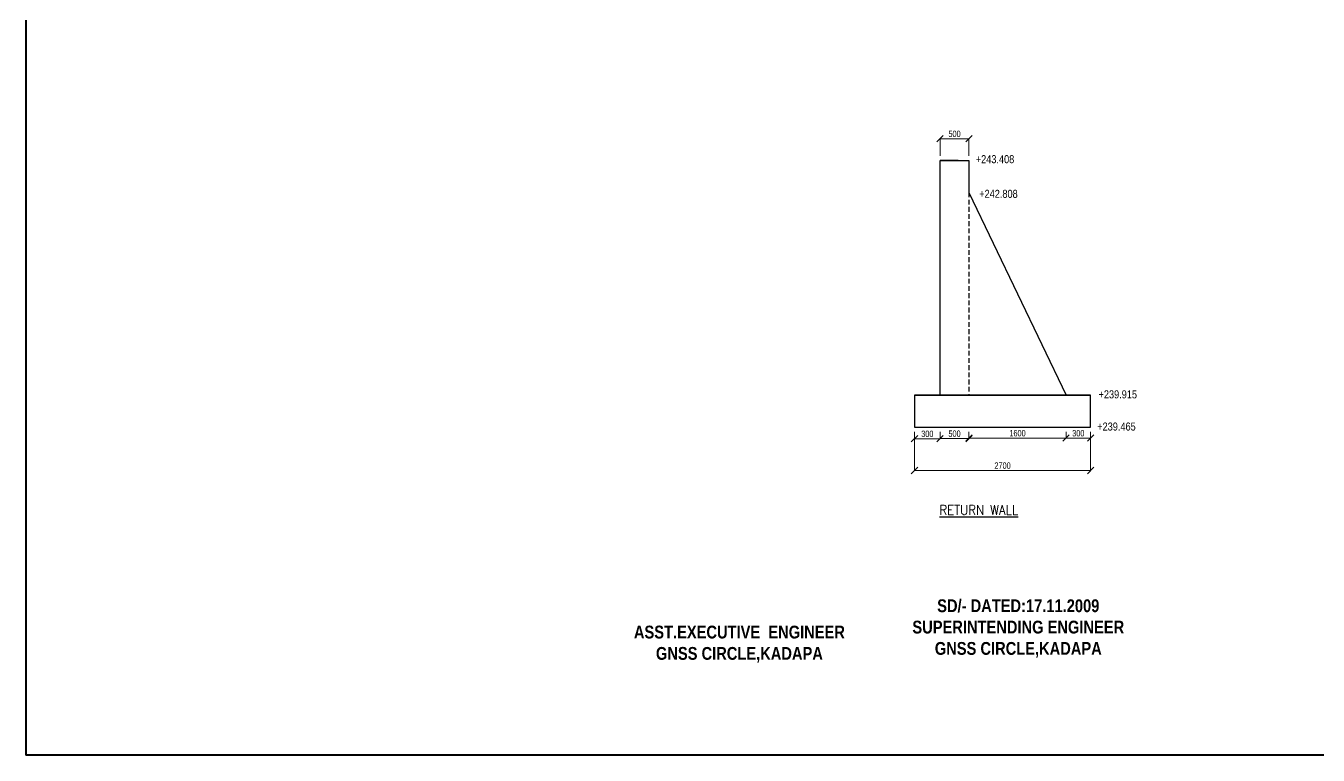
# Model space of a CAD drawing. Header units: millimetres. Extents: x 1066556 to 1127862, y -310804 to -265208.
# Drawn here: x 1066556 to 1106933, y -310804 to -288006 of the extents above; entities that cross this region are included whole.
import ezdxf

# ---------------------------------------------------------------- set-up
doc = ezdxf.new("R2010")
doc.units = ezdxf.units.MM
doc.header["$LTSCALE"] = 300
doc.header["$MEASUREMENT"] = 0
doc.linetypes.add('DASHED', pattern=[0.75, 0.5, -0.25])
for name, color, linetype, lineweight in [('DWG TEXT', 3, 'Continuous', 25), ('elevations', 7, 'Continuous', 25), ('MAIN', 7, 'Continuous', 25)]:
    doc.layers.add(name, color=color, linetype=linetype, lineweight=lineweight)
doc.styles.add('ARIAL NARROW', font='ARIALN.TTF', dxfattribs={"height": 250})
doc.styles.add('ROMANT', font='romant')
doc.styles.get("Standard").update_dxf_attribs({"font": 'ARIALN.TTF', "height": 200})
doc.dimstyles.new('ISO-25', dxfattribs={"dimtxt": 200, "dimasz": 200, "dimexe": 1.25, "dimexo": 150, "dimgap": 50, "dimtad": 1, "dimdec": 1, "dimdsep": 46, "dimtxsty": 'Standard', "dimblk": 'OBLIQUE', "dimcen": 2.5, "dimdle": 1.25, "dimclrd": 6, "dimclre": 5, "dimclrt": 1, "dimadec": 0, "dimazin": 0, "dimtfac": 1, "dimtdec": 1, "dimtmove": 0, "dimatfit": 3, "dimfxl": 1, "dimlwd": 15, "dimlwe": 13, "dimarcsym": 0})

# ---------------------------------------------------------------- blocks, each defined once
blk = doc.blocks.new('_Oblique')
at = {"color": 0, "linetype": 'ByBlock', "lineweight": -2}
blk.add_line((-0.5, -0.5), (0.5, 0.5), dxfattribs=at)
blk = doc.blocks.new('*D95')
at = {"layer": 'Defpoints', "color": 0, "linetype": 'ByBlock', "transparency": 16777216}
for p in [(1096022, -291537), (1095122, -292216), (1096022, -292216)]:
    blk.add_point(p, dxfattribs=at)
at = {"layer": 'DWG TEXT', "color": 6, "linetype": 'Continuous', "lineweight": 15, "transparency": 16777216}
blk.add_line((1095121, -291537), (1096023, -291537), dxfattribs=at)
at = {"layer": 'DWG TEXT', "color": 5, "linetype": 'ByBlock', "lineweight": 13, "transparency": 16777216}
for p, q in [((1095122, -292066), (1095122, -291536)), ((1096022, -292066), (1096022, -291536))]:
    blk.add_line(p, q, dxfattribs=at)
at = {"layer": 'DWG TEXT', "color": 6, "linetype": 'ByBlock', "lineweight": 15, "transparency": 16777216, "xscale": 200, "yscale": 200, "zscale": 200, "rotation": 180}
blk.add_blockref('_Oblique', (1095122, -291537), dxfattribs=at)
at = {"layer": 'DWG TEXT', "color": 6, "linetype": 'ByBlock', "lineweight": 15, "transparency": 16777216, "xscale": 200, "yscale": 200, "zscale": 200}
blk.add_blockref('_Oblique', (1096022, -291537), dxfattribs=at)
at = {"layer": 'DWG TEXT', "color": 1, "linetype": 'ByBlock', "transparency": 16777216, "insert": (1095572, -291385), "char_height": 200, "attachment_point": 5}
blk.add_mtext('500', dxfattribs=at)
blk = doc.blocks.new('*D96')
at = {"layer": 'Defpoints', "color": 0, "linetype": 'ByBlock', "transparency": 16777216}
for p in [(1094322, -300549), (1099822, -300549), (1099822, -301907)]:
    blk.add_point(p, dxfattribs=at)
at = {"layer": 'DWG TEXT', "color": 5, "linetype": 'ByBlock', "lineweight": 13, "transparency": 16777216}
for p, q in [((1094322, -300699), (1094322, -301908)), ((1099822, -300699), (1099822, -301908))]:
    blk.add_line(p, q, dxfattribs=at)
at = {"layer": 'DWG TEXT', "color": 6, "linetype": 'Continuous', "lineweight": 15, "transparency": 16777216}
blk.add_line((1094321, -301907), (1099823, -301907), dxfattribs=at)
at = {"layer": 'DWG TEXT', "color": 6, "linetype": 'ByBlock', "lineweight": 15, "transparency": 16777216, "xscale": 200, "yscale": 200, "zscale": 200, "rotation": 180}
blk.add_blockref('_Oblique', (1094322, -301907), dxfattribs=at)
at = {"layer": 'DWG TEXT', "color": 6, "linetype": 'ByBlock', "lineweight": 15, "transparency": 16777216, "xscale": 200, "yscale": 200, "zscale": 200}
blk.add_blockref('_Oblique', (1099822, -301907), dxfattribs=at)
at = {"layer": 'DWG TEXT', "color": 1, "linetype": 'ByBlock', "transparency": 16777216, "insert": (1097072, -301755), "char_height": 200, "attachment_point": 5}
blk.add_mtext('2700', dxfattribs=at)
blk = doc.blocks.new('*D97')
at = {"layer": 'Defpoints', "color": 0, "linetype": 'ByBlock', "transparency": 16777216}
for p in [(1094322, -300549), (1095122, -300549), (1095122, -300914)]:
    blk.add_point(p, dxfattribs=at)
at = {"layer": 'DWG TEXT', "color": 5, "linetype": 'ByBlock', "lineweight": 13, "transparency": 16777216}
for p, q in [((1094322, -300699), (1094322, -300916)), ((1095122, -300699), (1095122, -300916))]:
    blk.add_line(p, q, dxfattribs=at)
at = {"layer": 'DWG TEXT', "color": 6, "linetype": 'Continuous', "lineweight": 15, "transparency": 16777216}
blk.add_line((1094321, -300914), (1095123, -300914), dxfattribs=at)
at = {"layer": 'DWG TEXT', "color": 6, "linetype": 'ByBlock', "lineweight": 15, "transparency": 16777216, "xscale": 200, "yscale": 200, "zscale": 200, "rotation": 180}
blk.add_blockref('_Oblique', (1094322, -300914), dxfattribs=at)
at = {"layer": 'DWG TEXT', "color": 6, "linetype": 'ByBlock', "lineweight": 15, "transparency": 16777216, "xscale": 200, "yscale": 200, "zscale": 200}
blk.add_blockref('_Oblique', (1095122, -300914), dxfattribs=at)
at = {"layer": 'DWG TEXT', "color": 1, "linetype": 'ByBlock', "transparency": 16777216, "insert": (1094722, -300762), "char_height": 200, "attachment_point": 5}
blk.add_mtext('300', dxfattribs=at)
blk = doc.blocks.new('*D98')
at = {"layer": 'Defpoints', "color": 0, "linetype": 'ByBlock', "transparency": 16777216}
for p in [(1099058, -300549), (1099822, -300549), (1099822, -300894)]:
    blk.add_point(p, dxfattribs=at)
at = {"layer": 'DWG TEXT', "color": 5, "linetype": 'ByBlock', "lineweight": 13, "transparency": 16777216}
for p, q in [((1099058, -300699), (1099058, -300895)), ((1099822, -300699), (1099822, -300895))]:
    blk.add_line(p, q, dxfattribs=at)
at = {"layer": 'DWG TEXT', "color": 6, "linetype": 'Continuous', "lineweight": 15, "transparency": 16777216}
blk.add_line((1099057, -300894), (1099823, -300894), dxfattribs=at)
at = {"layer": 'DWG TEXT', "color": 6, "linetype": 'ByBlock', "lineweight": 15, "transparency": 16777216, "xscale": 200, "yscale": 200, "zscale": 200, "rotation": 180}
blk.add_blockref('_Oblique', (1099058, -300894), dxfattribs=at)
at = {"layer": 'DWG TEXT', "color": 6, "linetype": 'ByBlock', "lineweight": 15, "transparency": 16777216, "xscale": 200, "yscale": 200, "zscale": 200}
blk.add_blockref('_Oblique', (1099822, -300894), dxfattribs=at)
at = {"layer": 'DWG TEXT', "color": 1, "linetype": 'ByBlock', "transparency": 16777216, "insert": (1099440, -300742), "char_height": 200, "attachment_point": 5}
blk.add_mtext('300', dxfattribs=at)
blk = doc.blocks.new('*D93')
at = {"layer": 'Defpoints', "color": 0, "linetype": 'ByBlock', "transparency": 16777216}
for p in [(1095122, -300549), (1096022, -300549), (1096022, -300910)]:
    blk.add_point(p, dxfattribs=at)
at = {"layer": 'DWG TEXT', "color": 5, "linetype": 'ByBlock', "lineweight": 13, "transparency": 16777216}
for p, q in [((1095122, -300699), (1095122, -300911)), ((1096022, -300699), (1096022, -300911))]:
    blk.add_line(p, q, dxfattribs=at)
at = {"layer": 'DWG TEXT', "color": 6, "linetype": 'Continuous', "lineweight": 15, "transparency": 16777216}
blk.add_line((1095121, -300910), (1096023, -300910), dxfattribs=at)
at = {"layer": 'DWG TEXT', "color": 6, "linetype": 'ByBlock', "lineweight": 15, "transparency": 16777216, "xscale": 200, "yscale": 200, "zscale": 200, "rotation": 180}
blk.add_blockref('_Oblique', (1095122, -300910), dxfattribs=at)
at = {"layer": 'DWG TEXT', "color": 6, "linetype": 'ByBlock', "lineweight": 15, "transparency": 16777216, "xscale": 200, "yscale": 200, "zscale": 200}
blk.add_blockref('_Oblique', (1096022, -300910), dxfattribs=at)
at = {"layer": 'DWG TEXT', "color": 1, "linetype": 'ByBlock', "transparency": 16777216, "insert": (1095572, -300757), "char_height": 200, "attachment_point": 5}
blk.add_mtext('500', dxfattribs=at)
blk = doc.blocks.new('*D94')
at = {"layer": 'Defpoints', "color": 0, "linetype": 'ByBlock', "transparency": 16777216}
for p in [(1096022, -300549), (1099058, -300549), (1099058, -300894)]:
    blk.add_point(p, dxfattribs=at)
at = {"layer": 'DWG TEXT', "color": 5, "linetype": 'ByBlock', "lineweight": 13, "transparency": 16777216}
for p, q in [((1096022, -300699), (1096022, -300895)), ((1099058, -300699), (1099058, -300895))]:
    blk.add_line(p, q, dxfattribs=at)
at = {"layer": 'DWG TEXT', "color": 6, "linetype": 'Continuous', "lineweight": 15, "transparency": 16777216}
blk.add_line((1096021, -300894), (1099059, -300894), dxfattribs=at)
at = {"layer": 'DWG TEXT', "color": 6, "linetype": 'ByBlock', "lineweight": 15, "transparency": 16777216, "xscale": 200, "yscale": 200, "zscale": 200, "rotation": 180}
blk.add_blockref('_Oblique', (1096022, -300894), dxfattribs=at)
at = {"layer": 'DWG TEXT', "color": 6, "linetype": 'ByBlock', "lineweight": 15, "transparency": 16777216, "xscale": 200, "yscale": 200, "zscale": 200}
blk.add_blockref('_Oblique', (1099058, -300894), dxfattribs=at)
at = {"layer": 'DWG TEXT', "color": 1, "linetype": 'ByBlock', "transparency": 16777216, "insert": (1097540, -300742), "char_height": 200, "attachment_point": 5}
blk.add_mtext('1600', dxfattribs=at)

msp = doc.modelspace()

# ---------------------------------------------------------------- linework, layer by layer
at = {"layer": 'DWG TEXT', "color": 0, "linetype": 'ByBlock'}
for p, q in [((1095122.21, -299549.3), (1095122.21, -292215.77)), ((1095685.1, -292215.77), (1095122.21, -292215.77)), ((1095122.21, -292215.77), (1096022.21, -292215.77)), ((1096022.21, -292215.77), (1096022.21, -293215.77)), ((1096022.21, -293215.77), (1096022.21, -293215.77)), ((1096022.21, -293215.77), (1099058.03, -299549.3)), ((1099822.14, -299549.3), (1094322.21, -299549.3)), ((1094322.21, -299549.3), (1094322.21, -300549.3)), ((1094322.21, -299549.3), (1094822.21, -299549.3)), ((1094822.21, -299549.3), (1094322.21, -299549.3)), ((1094322.21, -299549.3), (1094822.21, -299549.3)), ((1094322.21, -299549.3), (1094322.21, -299549.3)), ((1094322.21, -299549.3), (1094322.21, -299549.3)), ((1094322.21, -299549.3), (1099822.14, -299549.3)), ((1094322.21, -299549.3), (1095122.21, -299549.3)), ((1094822.21, -299549.3), (1094822.21, -299549.3)), ((1095122.21, -299549.3), (1095122.21, -299549.3)), ((1099822.14, -300049.3), (1099822.14, -299549.3)), ((1099822.14, -300549.3), (1099822.14, -300049.3)), ((1094322.21, -300549.3), (1099822.14, -300549.3))]:
    msp.add_line(p, q, dxfattribs=at)
at = {"layer": 'DWG TEXT', "color": 0, "linetype": 'DASHED'}
msp.add_line((1096022.21, -293215.77), (1096022.21, -299549.3), dxfattribs=at)
at = {"layer": 'MAIN', "color": 0, "lineweight": 40}
for p in [(1066555.68, -265208.01), (1127861.72, -310804.47)]:
    msp.add_line(p, (1066555.68, -310804.47), dxfattribs=at)

# ---------------------------------------------------------------- texts
at = {"color": 0, "style": 'ROMANT', "width": 0.9}
msp.add_text('%%URETURN WALL', height=300, dxfattribs=at).set_placement((1095098.43, -303289.8))
at = {"layer": 'DWG TEXT', "color": 0, "linetype": 'ByBlock', "char_height": 400, "attachment_point": 1}
for s, insert, width in [('\\pxqc;{\\fArial Narrow|b1|i0|c0|p34;SD/- DATED:17.11.2009\\PSUPERINTENDING ENGINEER\\PGNSS CIRCLE,KADAPA}', (1091830.18, -305933.81), 11467.2501), ('\\pxqc;{\\fArial Narrow|b1|i0|c0|p34;\\PASST.EXECUTIVE  ENGINEER\\PGNSS CIRCLE,KADAPA}', (1082939.35, -306089.7), 11822.2041)]:
    msp.add_mtext(s, dxfattribs=dict(at, insert=insert, width=width))
at = {"layer": 'elevations', "color": 0, "linetype": 'ByBlock', "char_height": 250, "width": 2930.8252, "attachment_point": 1, "style": 'ARIAL NARROW'}
for s, insert in [('+243.408', (1096236.12, -292049.31)), ('+242.808', (1096343.25, -293132.66)), ('+239.915', (1100070.96, -299400.74)), ('+239.465', (1100031.05, -300407.03))]:
    msp.add_mtext(s, dxfattribs=dict(at, insert=insert))

# ---------------------------------------------------------------- dimensions: what is measured, and where the dimension line sits
at = {"layer": 'DWG TEXT', "color": 0, "linetype": 'ByBlock'}
for base, p1, p2, text, picture, middle in [((1096022.21, -291536.8), (1095122.21, -292215.77), (1096022.21, -292215.77), '500', '*D95', (1095572.21, -291384.69)), ((1099822.14, -301907.01), (1094322.21, -300549.3), (1099822.14, -300549.3), '2700', '*D96', (1097072.17, -301754.89)), ((1095122.21, -300914.3), (1094322.21, -300549.3), (1095122.21, -300549.3), '300', '*D97', (1094722.21, -300762.19)), ((1096022.21, -300909.55), (1095122.21, -300549.3), (1096022.21, -300549.3), '500', '*D93', (1095572.21, -300757.44)), ((1099058.03, -300894.2), (1096022.21, -300549.3), (1099058.03, -300549.3), '1600', '*D94', (1097540.12, -300742.08)), ((1099822.14, -300894.2), (1099058.03, -300549.3), (1099822.14, -300549.3), '300', '*D98', (1099440.09, -300742.08))]:
    dim = msp.add_linear_dim(base=base, p1=p1, p2=p2, text=text, dimstyle='ISO-25', dxfattribs=at)
    dim.commit()
    dim.dimension.update_dxf_attribs({"geometry": picture, "text_midpoint": middle})

doc.saveas('drawing.dxf')
